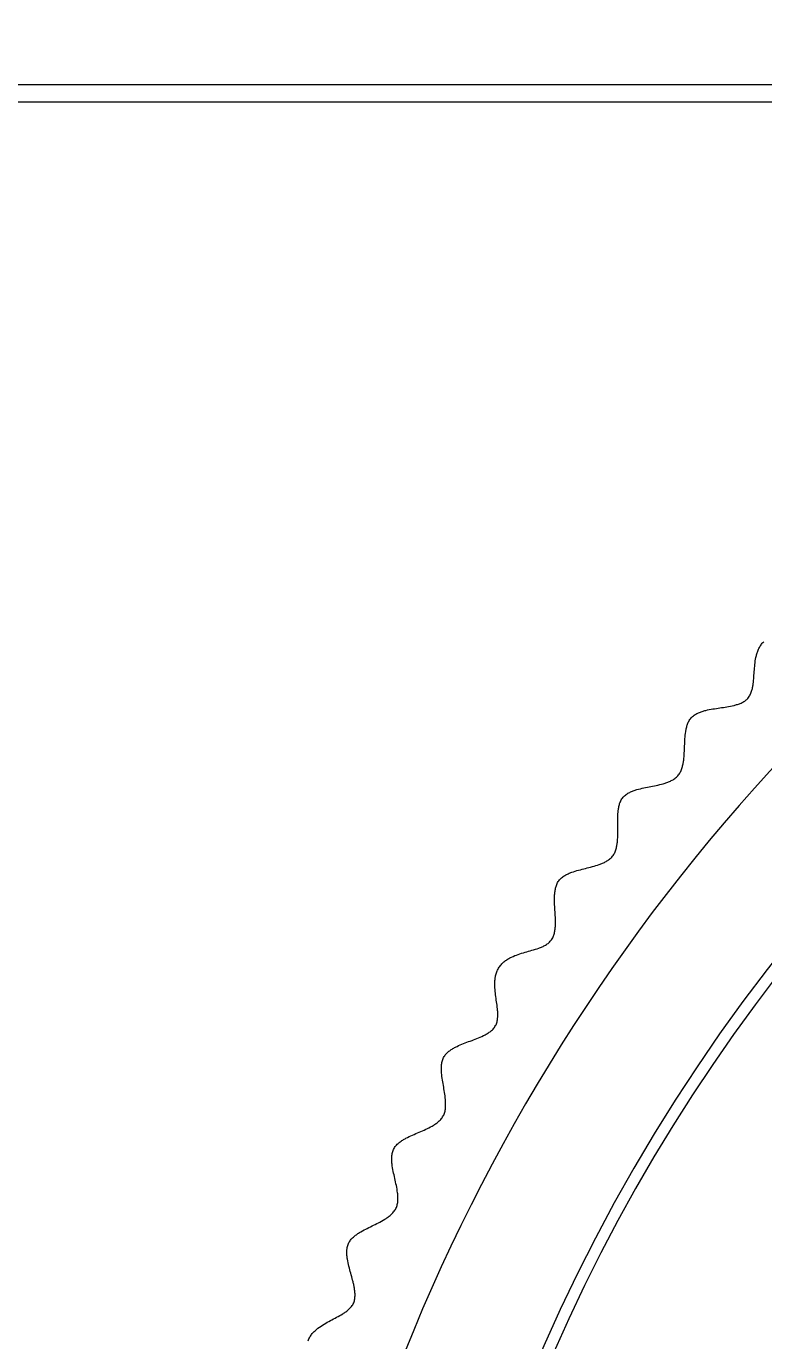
# Model space of a CAD drawing. Header units: millimetres. Extents: x -6909 to -4533, y -2578 to 782.
# Drawn here: x -4988 to -4979.61, y -1358.47 to -1343.52 of the extents above; entities that cross this region are included whole.
import ezdxf

# ---------------------------------------------------------------- set-up
doc = ezdxf.new("R2010")
doc.units = ezdxf.units.MM
doc.styles.get("Standard").update_dxf_attribs({"font": 'arial.ttf'})
doc.dimstyles.get("Standard").update_dxf_attribs({"dimtxt": 16, "dimasz": 16, "dimexe": 0.18, "dimexo": 0.0625, "dimgap": 3.5, "dimtad": 0, "dimdec": 1, "dimdsep": 46, "dimtxsty": 'Standard', "dimcen": 0.09, "dimclrd": 3, "dimclre": 3, "dimclrt": 3, "dimadec": 0, "dimazin": 0, "dimtfac": 1, "dimtdec": 1, "dimtofl": 0, "dimtmove": 0, "dimatfit": 3, "dimfxl": 1, "dimtolj": 1, "dimtzin": 0, "dimarcsym": 0})

# ---------------------------------------------------------------- blocks, each defined once
blk = doc.blocks.new('*D158')
at = {"color": 3, "lineweight": -2, "transparency": 16777216}
for p, q in [((-5035.062, -1373.323), (-5035.062, -1298.956)), ((-4902, -1393.622), (-4902, -1298.956)), ((-5035.062, -1299.136), (-5051.062, -1299.136)), ((-4918, -1299.136), (-5019.062, -1299.136))]:
    blk.add_line(p, q, dxfattribs=at)
at = {"color": 3, "lineweight": 18, "transparency": 16777216}
for points in [[(-5019.062, -1296.47), (-5019.062, -1301.803), (-5035.062, -1299.136)], [(-4918, -1296.47), (-4918, -1301.803), (-4902, -1299.136)]]:
    blk.add_solid(points, dxfattribs=at)
at = {"layer": 'Defpoints', "color": 0, "lineweight": 18, "transparency": 16777216}
for p in [(-4902, -1299.136), (-5035.062, -1373.386), (-4902, -1393.684)]:
    blk.add_point(p, dxfattribs=at)
at = {"color": 3, "lineweight": 18, "transparency": 16777216, "insert": (-5079.26, -1299.136), "char_height": 16, "attachment_point": 5}
blk.add_mtext('\\A1;133.1', dxfattribs=at)

msp = doc.modelspace()

# ---------------------------------------------------------------- linework, layer by layer
at = {"linetype": 'Continuous', "lineweight": 18}
msp.add_line((-5010.65, -1344.184), (-4967.146, -1344.184), dxfattribs=at)
at = {"linetype": 'Continuous', "lineweight": 13}
msp.add_line((-4967.35, -1344.385), (-5010.507, -1344.385), dxfattribs=at)
at = {"linetype": 'Continuous', "lineweight": 18}
msp.add_arc((-4963.5, -1366.684), 21.75, 104.914, 284.9124, dxfattribs=at)
at = {"linetype": 'Continuous', "lineweight": 13}
for radius, end in [(20.32, 278.914), (20.187, 188.914)]:
    msp.add_arc((-4963.5, -1366.684), radius, 112.0882, end, dxfattribs=at)
at = {"linetype": 'Continuous', "lineweight": 18}
for points, knots in [([(-4982.621, -1354.226), (-4982.612, -1354.213), (-4982.602, -1354.2), (-4982.586, -1354.183), (-4982.581, -1354.177), (-4982.569, -1354.167), (-4982.563, -1354.162), (-4982.545, -1354.148), (-4982.532, -1354.139), (-4982.507, -1354.124), (-4982.494, -1354.117), (-4982.455, -1354.099), (-4982.429, -1354.089), (-4982.378, -1354.071), (-4982.352, -1354.063), (-4982.3, -1354.048), (-4982.274, -1354.041), (-4982.222, -1354.026), (-4982.196, -1354.018), (-4982.157, -1354.004), (-4982.144, -1353.999), (-4982.118, -1353.988), (-4982.105, -1353.981), (-4982.08, -1353.966), (-4982.068, -1353.958), (-4982.05, -1353.943), (-4982.044, -1353.937), (-4982.034, -1353.925), (-4982.029, -1353.919), (-4982.019, -1353.906), (-4982.015, -1353.899), (-4982.008, -1353.885), (-4982.005, -1353.878), (-4981.997, -1353.856), (-4981.993, -1353.841), (-4981.987, -1353.812), (-4981.985, -1353.798), (-4981.982, -1353.769), (-4981.981, -1353.755), (-4981.981, -1353.727), (-4981.981, -1353.713), (-4981.981, -1353.686), (-4981.981, -1353.672), (-4981.983, -1353.631), (-4981.985, -1353.604), (-4981.988, -1353.55), (-4981.99, -1353.523), (-4981.992, -1353.469), (-4981.992, -1353.441), (-4981.99, -1353.399), (-4981.989, -1353.385), (-4981.986, -1353.364), (-4981.985, -1353.357), (-4981.983, -1353.342), (-4981.981, -1353.335), (-4981.976, -1353.313), (-4981.972, -1353.299), (-4981.963, -1353.277), (-4981.96, -1353.27), (-4981.952, -1353.256), (-4981.948, -1353.249), (-4981.938, -1353.236), (-4981.933, -1353.23), (-4981.922, -1353.219), (-4981.917, -1353.213), (-4981.905, -1353.203), (-4981.899, -1353.198), (-4981.886, -1353.19), (-4981.88, -1353.186), (-4981.861, -1353.174), (-4981.848, -1353.168), (-4981.821, -1353.156), (-4981.808, -1353.151), (-4981.769, -1353.137), (-4981.743, -1353.129), (-4981.691, -1353.115), (-4981.665, -1353.108), (-4981.613, -1353.095), (-4981.587, -1353.089), (-4981.535, -1353.075), (-4981.509, -1353.067), (-4981.47, -1353.053), (-4981.457, -1353.048), (-4981.431, -1353.037), (-4981.418, -1353.03), (-4981.392, -1353.016), (-4981.379, -1353.007), (-4981.361, -1352.992), (-4981.355, -1352.987), (-4981.343, -1352.976), (-4981.338, -1352.97), (-4981.328, -1352.957), (-4981.323, -1352.951), (-4981.314, -1352.937), (-4981.31, -1352.93), (-4981.304, -1352.916), (-4981.301, -1352.908), (-4981.295, -1352.894), (-4981.293, -1352.886), (-4981.287, -1352.864), (-4981.284, -1352.85), (-4981.279, -1352.821), (-4981.277, -1352.807), (-4981.273, -1352.765), (-4981.272, -1352.737), (-4981.271, -1352.682), (-4981.272, -1352.655), (-4981.272, -1352.6), (-4981.273, -1352.573), (-4981.272, -1352.518), (-4981.271, -1352.49), (-4981.268, -1352.448), (-4981.266, -1352.434), (-4981.261, -1352.405), (-4981.258, -1352.391), (-4981.25, -1352.362), (-4981.245, -1352.347), (-4981.234, -1352.326), (-4981.23, -1352.319), (-4981.222, -1352.305), (-4981.217, -1352.299), (-4981.206, -1352.286), (-4981.201, -1352.281), (-4981.189, -1352.27), (-4981.183, -1352.265), (-4981.17, -1352.256), (-4981.163, -1352.251), (-4981.15, -1352.244), (-4981.143, -1352.24), (-4981.123, -1352.23), (-4981.11, -1352.224), (-4981.083, -1352.214), (-4981.069, -1352.21), (-4981.029, -1352.198), (-4981.002, -1352.192), (-4980.949, -1352.18), (-4980.922, -1352.175), (-4980.869, -1352.165), (-4980.842, -1352.16), (-4980.788, -1352.147), (-4980.761, -1352.141), (-4980.721, -1352.128), (-4980.708, -1352.123), (-4980.687, -1352.115), (-4980.681, -1352.112), (-4980.667, -1352.106), (-4980.66, -1352.102), (-4980.647, -1352.095), (-4980.641, -1352.091), (-4980.628, -1352.082), (-4980.621, -1352.078), (-4980.609, -1352.068), (-4980.603, -1352.062), (-4980.592, -1352.051), (-4980.586, -1352.045), (-4980.571, -1352.026), (-4980.563, -1352.012), (-4980.55, -1351.984), (-4980.545, -1351.97), (-4980.536, -1351.941), (-4980.533, -1351.927), (-4980.527, -1351.899), (-4980.525, -1351.885), (-4980.519, -1351.843), (-4980.517, -1351.816), (-4980.514, -1351.762), (-4980.513, -1351.735), (-4980.511, -1351.681), (-4980.51, -1351.654), (-4980.507, -1351.6), (-4980.504, -1351.573), (-4980.498, -1351.531), (-4980.495, -1351.517), (-4980.49, -1351.496), (-4980.488, -1351.489), (-4980.484, -1351.475), (-4980.482, -1351.468), (-4980.477, -1351.454), (-4980.474, -1351.447), (-4980.467, -1351.433), (-4980.464, -1351.426), (-4980.456, -1351.413), (-4980.451, -1351.406), (-4980.441, -1351.393), (-4980.436, -1351.387), (-4980.425, -1351.376), (-4980.419, -1351.371), (-4980.406, -1351.361), (-4980.4, -1351.357), (-4980.38, -1351.344), (-4980.367, -1351.337), (-4980.34, -1351.326), (-4980.326, -1351.321), (-4980.299, -1351.312), (-4980.285, -1351.308), (-4980.245, -1351.298), (-4980.218, -1351.293), (-4980.165, -1351.284), (-4980.138, -1351.28), (-4980.085, -1351.272), (-4980.058, -1351.268), (-4980.005, -1351.259), (-4979.978, -1351.254), (-4979.937, -1351.244), (-4979.924, -1351.24), (-4979.897, -1351.232), (-4979.883, -1351.227), (-4979.863, -1351.218), (-4979.856, -1351.214), (-4979.843, -1351.207), (-4979.836, -1351.203), (-4979.823, -1351.194), (-4979.817, -1351.19), (-4979.808, -1351.182), (-4979.805, -1351.179), (-4979.799, -1351.173), (-4979.796, -1351.171), (-4979.788, -1351.161), (-4979.784, -1351.155), (-4979.775, -1351.142), (-4979.771, -1351.135), (-4979.76, -1351.115), (-4979.755, -1351.101), (-4979.746, -1351.073), (-4979.742, -1351.059), (-4979.737, -1351.031), (-4979.735, -1351.018), (-4979.729, -1350.977), (-4979.727, -1350.95), (-4979.723, -1350.897), (-4979.721, -1350.87), (-4979.717, -1350.817), (-4979.715, -1350.79), (-4979.708, -1350.736), (-4979.704, -1350.709), (-4979.693, -1350.668), (-4979.689, -1350.654), (-4979.68, -1350.627), (-4979.674, -1350.613), (-4979.664, -1350.592), (-4979.66, -1350.586), (-4979.652, -1350.572), (-4979.644, -1350.559), (-4979.635, -1350.547), (-4979.624, -1350.535), (-4979.619, -1350.529), (-4979.613, -1350.523)], [0, 0, 0, 0, 0.007813, 0.007813, 0.011719, 0.011719, 0.015625, 0.015625, 0.023438, 0.023438, 0.03125, 0.03125, 0.046875, 0.046875, 0.0625, 0.0625, 0.078125, 0.078125, 0.09375, 0.09375, 0.101563, 0.101563, 0.109375, 0.109375, 0.117187, 0.117187, 0.121094, 0.121094, 0.125, 0.125, 0.128906, 0.128906, 0.132812, 0.132812, 0.140625, 0.140625, 0.148437, 0.148437, 0.15625, 0.15625, 0.164062, 0.164062, 0.171875, 0.171875, 0.1875, 0.1875, 0.203125, 0.203125, 0.21875, 0.21875, 0.226562, 0.226562, 0.230469, 0.230469, 0.234375, 0.234375, 0.242187, 0.242187, 0.246094, 0.246094, 0.25, 0.25, 0.253906, 0.253906, 0.257812, 0.257812, 0.261719, 0.261719, 0.265625, 0.265625, 0.273437, 0.273437, 0.28125, 0.28125, 0.296875, 0.296875, 0.3125, 0.3125, 0.328125, 0.328125, 0.34375, 0.34375, 0.351562, 0.351562, 0.359375, 0.359375, 0.367187, 0.367187, 0.371094, 0.371094, 0.375, 0.375, 0.378906, 0.378906, 0.382812, 0.382812, 0.386719, 0.386719, 0.390625, 0.390625, 0.398437, 0.398437, 0.40625, 0.40625, 0.421875, 0.421875, 0.4375, 0.4375, 0.453125, 0.453125, 0.46875, 0.46875, 0.476562, 0.476562, 0.484375, 0.484375, 0.492187, 0.492187, 0.496094, 0.496094, 0.5, 0.5, 0.503906, 0.503906, 0.507812, 0.507812, 0.511719, 0.511719, 0.515625, 0.515625, 0.523437, 0.523437, 0.53125, 0.53125, 0.546875, 0.546875, 0.5625, 0.5625, 0.578125, 0.578125, 0.59375, 0.59375, 0.601562, 0.601562, 0.605469, 0.605469, 0.609375, 0.609375, 0.613281, 0.613281, 0.617187, 0.617187, 0.621094, 0.621094, 0.625, 0.625, 0.632812, 0.632812, 0.640625, 0.640625, 0.648437, 0.648437, 0.65625, 0.65625, 0.671875, 0.671875, 0.6875, 0.6875, 0.703125, 0.703125, 0.71875, 0.71875, 0.726562, 0.726562, 0.730469, 0.730469, 0.734375, 0.734375, 0.738281, 0.738281, 0.742187, 0.742187, 0.746094, 0.746094, 0.75, 0.75, 0.753906, 0.753906, 0.757812, 0.757812, 0.765625, 0.765625, 0.773437, 0.773437, 0.78125, 0.78125, 0.796875, 0.796875, 0.8125, 0.8125, 0.828125, 0.828125, 0.84375, 0.84375, 0.851562, 0.851562, 0.859375, 0.859375, 0.863281, 0.863281, 0.867187, 0.867187, 0.871094, 0.871094, 0.873047, 0.873047, 0.875, 0.875, 0.878906, 0.878906, 0.882812, 0.882812, 0.890625, 0.890625, 0.898437, 0.898437, 0.90625, 0.90625, 0.921875, 0.921875, 0.9375, 0.9375, 0.953125, 0.953125, 0.96875, 0.96875, 0.976562, 0.976562, 0.984375, 0.984375, 0.988281, 0.988281, 0.992187, 0.996094, 0.996094, 1, 1, 1, 1]), ([(-4984.794, -1358.474), (-4984.788, -1358.459), (-4984.781, -1358.444), (-4984.768, -1358.424), (-4984.764, -1358.418), (-4984.755, -1358.405), (-4984.75, -1358.399), (-4984.735, -1358.381), (-4984.725, -1358.37), (-4984.703, -1358.35), (-4984.692, -1358.341), (-4984.658, -1358.315), (-4984.634, -1358.299), (-4984.587, -1358.271), (-4984.564, -1358.258), (-4984.516, -1358.233), (-4984.492, -1358.221), (-4984.445, -1358.195), (-4984.421, -1358.182), (-4984.386, -1358.16), (-4984.374, -1358.152), (-4984.351, -1358.136), (-4984.34, -1358.127), (-4984.318, -1358.107), (-4984.308, -1358.096), (-4984.294, -1358.077), (-4984.289, -1358.071), (-4984.281, -1358.057), (-4984.277, -1358.05), (-4984.271, -1358.035), (-4984.269, -1358.027), (-4984.265, -1358.012), (-4984.263, -1358.004), (-4984.26, -1357.981), (-4984.259, -1357.966), (-4984.259, -1357.936), (-4984.26, -1357.922), (-4984.264, -1357.893), (-4984.266, -1357.879), (-4984.271, -1357.852), (-4984.274, -1357.838), (-4984.28, -1357.811), (-4984.283, -1357.798), (-4984.293, -1357.759), (-4984.301, -1357.733), (-4984.315, -1357.68), (-4984.322, -1357.654), (-4984.335, -1357.601), (-4984.341, -1357.574), (-4984.348, -1357.533), (-4984.35, -1357.519), (-4984.352, -1357.498), (-4984.352, -1357.49), (-4984.353, -1357.476), (-4984.353, -1357.468), (-4984.353, -1357.446), (-4984.351, -1357.431), (-4984.345, -1357.4), (-4984.341, -1357.385), (-4984.331, -1357.362), (-4984.327, -1357.355), (-4984.319, -1357.342), (-4984.314, -1357.335), (-4984.3, -1357.317), (-4984.289, -1357.306), (-4984.267, -1357.286), (-4984.256, -1357.277), (-4984.233, -1357.26), (-4984.221, -1357.252), (-4984.186, -1357.23), (-4984.162, -1357.217), (-4984.114, -1357.193), (-4984.09, -1357.181), (-4984.042, -1357.157), (-4984.018, -1357.146), (-4983.97, -1357.121), (-4983.946, -1357.108), (-4983.91, -1357.086), (-4983.899, -1357.079), (-4983.876, -1357.062), (-4983.864, -1357.053), (-4983.848, -1357.038), (-4983.842, -1357.033), (-4983.831, -1357.022), (-4983.821, -1357.01), (-4983.811, -1356.997), (-4983.802, -1356.984), (-4983.798, -1356.977), (-4983.791, -1356.962), (-4983.788, -1356.955), (-4983.783, -1356.939), (-4983.781, -1356.931), (-4983.777, -1356.916), (-4983.776, -1356.908), (-4983.773, -1356.893), (-4983.773, -1356.885), (-4983.771, -1356.863), (-4983.771, -1356.848), (-4983.773, -1356.819), (-4983.774, -1356.805), (-4983.779, -1356.763), (-4983.784, -1356.735), (-4983.795, -1356.681), (-4983.801, -1356.654), (-4983.813, -1356.601), (-4983.819, -1356.574), (-4983.83, -1356.521), (-4983.835, -1356.493), (-4983.84, -1356.451), (-4983.841, -1356.437), (-4983.842, -1356.408), (-4983.842, -1356.393), (-4983.84, -1356.362), (-4983.837, -1356.347), (-4983.831, -1356.324), (-4983.829, -1356.317), (-4983.823, -1356.302), (-4983.819, -1356.294), (-4983.812, -1356.28), (-4983.807, -1356.273), (-4983.798, -1356.26), (-4983.792, -1356.254), (-4983.782, -1356.243), (-4983.776, -1356.237), (-4983.765, -1356.227), (-4983.759, -1356.222), (-4983.742, -1356.209), (-4983.729, -1356.2), (-4983.705, -1356.185), (-4983.693, -1356.178), (-4983.656, -1356.158), (-4983.631, -1356.146), (-4983.581, -1356.124), (-4983.556, -1356.114), (-4983.506, -1356.092), (-4983.481, -1356.081), (-4983.431, -1356.058), (-4983.406, -1356.046), (-4983.369, -1356.025), (-4983.357, -1356.017), (-4983.339, -1356.005), (-4983.333, -1356.001), (-4983.321, -1355.991), (-4983.315, -1355.987), (-4983.304, -1355.977), (-4983.298, -1355.971), (-4983.287, -1355.96), (-4983.282, -1355.954), (-4983.272, -1355.942), (-4983.267, -1355.935), (-4983.259, -1355.922), (-4983.255, -1355.914), (-4983.248, -1355.9), (-4983.245, -1355.892), (-4983.24, -1355.877), (-4983.238, -1355.87), (-4983.233, -1355.847), (-4983.231, -1355.832), (-4983.229, -1355.802), (-4983.229, -1355.788), (-4983.229, -1355.759), (-4983.23, -1355.745), (-4983.234, -1355.703), (-4983.237, -1355.676), (-4983.246, -1355.623), (-4983.25, -1355.596), (-4983.26, -1355.543), (-4983.264, -1355.516), (-4983.272, -1355.462), (-4983.275, -1355.435), (-4983.277, -1355.393), (-4983.277, -1355.379), (-4983.277, -1355.357), (-4983.276, -1355.35), (-4983.275, -1355.335), (-4983.274, -1355.328), (-4983.272, -1355.313), (-4983.27, -1355.305), (-4983.267, -1355.291), (-4983.264, -1355.283), (-4983.259, -1355.268), (-4983.256, -1355.261), (-4983.249, -1355.246), (-4983.244, -1355.239), (-4983.235, -1355.226), (-4983.231, -1355.22), (-4983.22, -1355.208), (-4983.215, -1355.202), (-4983.198, -1355.186), (-4983.186, -1355.177), (-4983.162, -1355.16), (-4983.15, -1355.153), (-4983.125, -1355.139), (-4983.112, -1355.132), (-4983.075, -1355.114), (-4983.05, -1355.104), (-4982.999, -1355.084), (-4982.974, -1355.075), (-4982.923, -1355.056), (-4982.898, -1355.047), (-4982.848, -1355.027), (-4982.822, -1355.016), (-4982.785, -1354.997), (-4982.772, -1354.991), (-4982.748, -1354.976), (-4982.736, -1354.968), (-4982.718, -1354.955), (-4982.712, -1354.95), (-4982.7, -1354.94), (-4982.695, -1354.935), (-4982.684, -1354.923), (-4982.679, -1354.917), (-4982.67, -1354.904), (-4982.666, -1354.897), (-4982.658, -1354.883), (-4982.655, -1354.876), (-4982.649, -1354.861), (-4982.647, -1354.854), (-4982.643, -1354.839), (-4982.642, -1354.832), (-4982.639, -1354.817), (-4982.639, -1354.81), (-4982.637, -1354.789), (-4982.636, -1354.774), (-4982.637, -1354.747), (-4982.637, -1354.733), (-4982.64, -1354.692), (-4982.644, -1354.666), (-4982.651, -1354.613), (-4982.655, -1354.587), (-4982.662, -1354.534), (-4982.665, -1354.507), (-4982.67, -1354.453), (-4982.671, -1354.426), (-4982.669, -1354.384), (-4982.668, -1354.37), (-4982.665, -1354.341), (-4982.662, -1354.326), (-4982.654, -1354.297), (-4982.649, -1354.282), (-4982.637, -1354.254), (-4982.63, -1354.24), (-4982.621, -1354.226)], [0, 0, 0, 0, 0.007813, 0.007813, 0.011719, 0.011719, 0.015625, 0.015625, 0.023438, 0.023438, 0.03125, 0.03125, 0.046875, 0.046875, 0.0625, 0.0625, 0.078125, 0.078125, 0.09375, 0.09375, 0.101563, 0.101563, 0.109375, 0.109375, 0.117188, 0.117188, 0.121094, 0.121094, 0.125, 0.125, 0.128906, 0.128906, 0.132813, 0.132813, 0.140625, 0.140625, 0.148438, 0.148438, 0.15625, 0.15625, 0.164063, 0.164063, 0.171875, 0.171875, 0.1875, 0.1875, 0.203125, 0.203125, 0.21875, 0.21875, 0.226563, 0.226563, 0.230469, 0.230469, 0.234375, 0.234375, 0.242188, 0.242188, 0.25, 0.25, 0.253906, 0.253906, 0.257813, 0.257813, 0.265625, 0.265625, 0.273437, 0.273437, 0.28125, 0.28125, 0.296875, 0.296875, 0.3125, 0.3125, 0.328125, 0.328125, 0.34375, 0.34375, 0.351562, 0.351562, 0.359375, 0.359375, 0.363281, 0.363281, 0.367187, 0.371094, 0.371094, 0.375, 0.375, 0.378906, 0.378906, 0.382812, 0.382812, 0.386719, 0.386719, 0.390625, 0.390625, 0.398437, 0.398437, 0.40625, 0.40625, 0.421875, 0.421875, 0.4375, 0.4375, 0.453125, 0.453125, 0.46875, 0.46875, 0.476562, 0.476562, 0.484375, 0.484375, 0.492187, 0.492187, 0.496094, 0.496094, 0.5, 0.5, 0.503906, 0.503906, 0.507812, 0.507812, 0.511719, 0.511719, 0.515625, 0.515625, 0.523437, 0.523437, 0.53125, 0.53125, 0.546875, 0.546875, 0.5625, 0.5625, 0.578125, 0.578125, 0.59375, 0.59375, 0.601562, 0.601562, 0.605469, 0.605469, 0.609375, 0.609375, 0.613281, 0.613281, 0.617187, 0.617187, 0.621094, 0.621094, 0.625, 0.625, 0.628906, 0.628906, 0.632812, 0.632812, 0.640625, 0.640625, 0.648437, 0.648437, 0.65625, 0.65625, 0.671875, 0.671875, 0.6875, 0.6875, 0.703125, 0.703125, 0.71875, 0.71875, 0.726562, 0.726562, 0.730469, 0.730469, 0.734375, 0.734375, 0.738281, 0.738281, 0.742187, 0.742187, 0.746094, 0.746094, 0.75, 0.75, 0.753906, 0.753906, 0.757812, 0.757812, 0.765625, 0.765625, 0.773437, 0.773437, 0.78125, 0.78125, 0.796875, 0.796875, 0.8125, 0.8125, 0.828125, 0.828125, 0.84375, 0.84375, 0.851563, 0.851563, 0.859375, 0.859375, 0.863281, 0.863281, 0.867188, 0.867188, 0.871094, 0.871094, 0.875, 0.875, 0.878906, 0.878906, 0.882813, 0.882813, 0.886719, 0.886719, 0.890625, 0.890625, 0.898438, 0.898438, 0.90625, 0.90625, 0.921875, 0.921875, 0.9375, 0.9375, 0.953125, 0.953125, 0.96875, 0.96875, 0.976563, 0.976563, 0.984375, 0.984375, 0.992188, 0.992188, 1, 1, 1, 1])]:
    msp.add_open_spline(points, degree=3, knots=knots, dxfattribs=at)

# ---------------------------------------------------------------- dimensions: what is measured, and where the dimension line sits
at = {"color": 1, "lineweight": 18}
dim = msp.add_linear_dim(base=(-4902, -1299.136), p1=(-5035.062, -1373.386), p2=(-4902, -1393.684), dimstyle='Standard', dxfattribs=at)
dim.commit()
dim.dimension.update_dxf_attribs({"geometry": '*D158', "text_midpoint": (-5079.26, -1299.136), "dimtype": 160})

doc.saveas('drawing.dxf')
